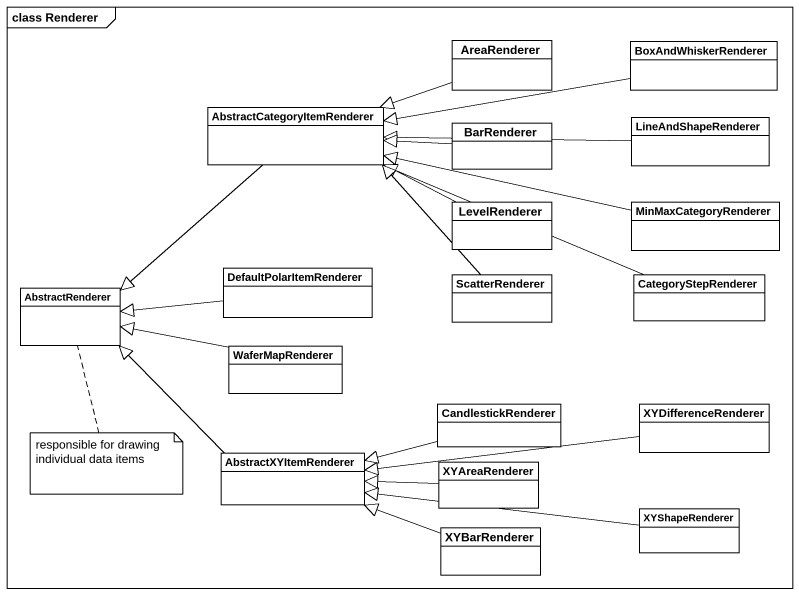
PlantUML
@startuml
mainframe class Renderer
hide circle
hide empty members
class AreaRenderer
class BoxAndWhiskerRenderer
class AbstractCategoryItemRenderer
class BarRenderer
class LineAndShapeRenderer
class LevelRenderer
class MinMaxCategoryRenderer
class AbstractRenderer
class DefaultPolarItemRenderer
class ScatterRenderer
class CategoryStepRenderer
class WaferMapRenderer
class CandlestickRenderer
class XYDifferenceRenderer
class AbstractXYItemRenderer
class XYAreaRenderer
class XYBarRenderer
class XYShapeRenderer
AreaRenderer -left-|> AbstractCategoryItemRenderer
BoxAndWhiskerRenderer -left-|> AbstractCategoryItemRenderer
AbstractCategoryItemRenderer --|> AbstractRenderer
BarRenderer -left-|> AbstractCategoryItemRenderer
LineAndShapeRenderer -left-|> AbstractCategoryItemRenderer
LevelRenderer -left-|> AbstractCategoryItemRenderer
MinMaxCategoryRenderer -left-|> AbstractCategoryItemRenderer
DefaultPolarItemRenderer -left-|> AbstractRenderer
ScatterRenderer -up-|> AbstractCategoryItemRenderer
CategoryStepRenderer -left-|> AbstractCategoryItemRenderer
WaferMapRenderer -left-|> AbstractRenderer
CandlestickRenderer -left-|> AbstractXYItemRenderer
XYDifferenceRenderer -left-|> AbstractXYItemRenderer
AbstractXYItemRenderer -up-|> AbstractRenderer
XYAreaRenderer -left-|> AbstractXYItemRenderer
XYBarRenderer -left-|> AbstractXYItemRenderer
XYShapeRenderer -left-|> AbstractXYItemRenderer
note bottom of AbstractRenderer : responsible for drawing individual data items
@enduml
